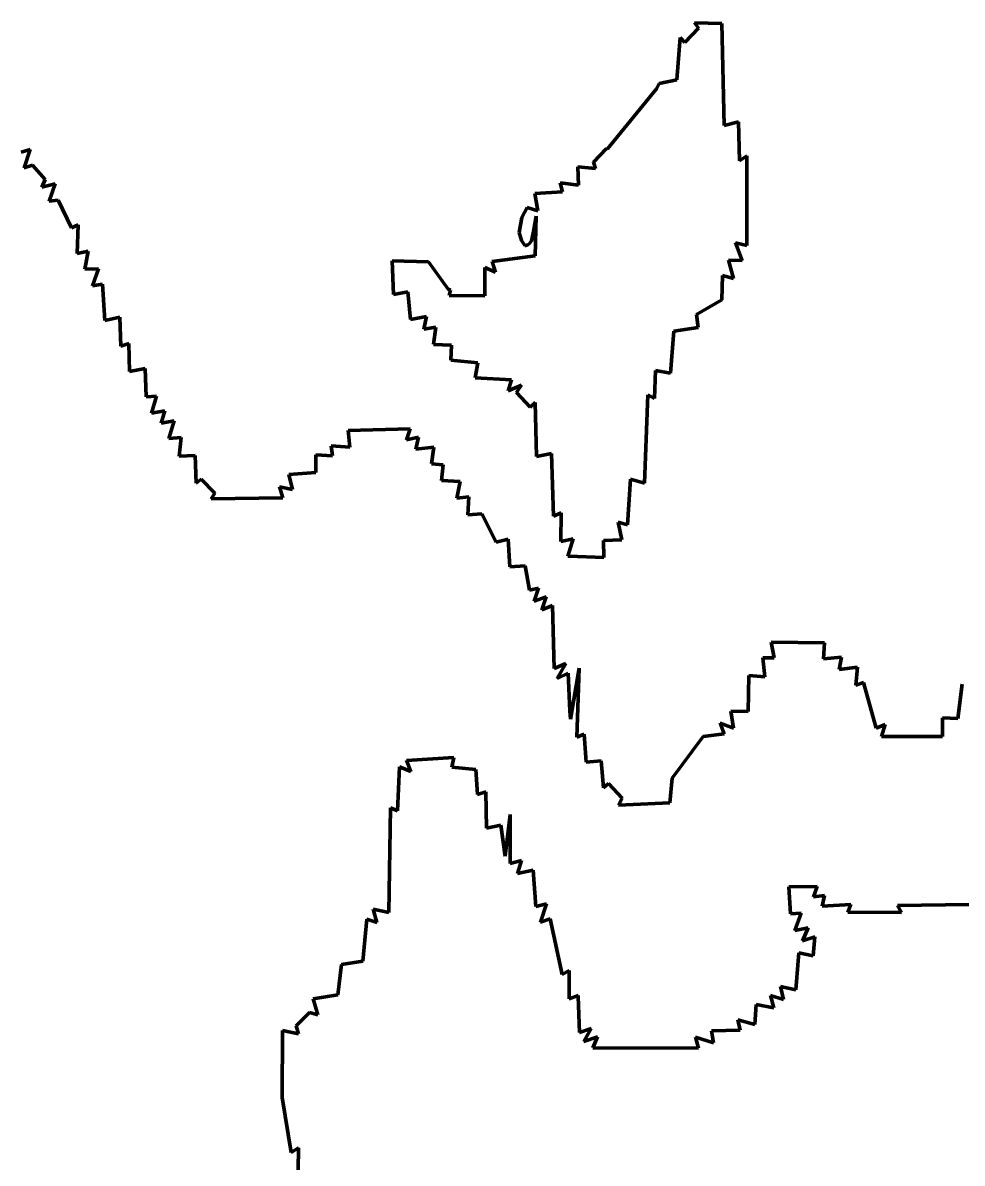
# Model space of a CAD drawing. Header units: millimetres. Extents: x 0 to 11.1, y 0 to 11.1.
# Drawn here: x 2.111 to 3.651, y 3.152 to 5.021 of the extents above; entities that cross this region are included whole.
import ezdxf

# ---------------------------------------------------------------- set-up
doc = ezdxf.new("R2010")
doc.units = ezdxf.units.MM
doc.layers.add('color#000000ff', color=7, linetype='CONTINUOUS', lineweight=100)
doc.layers.add('color#ffffffff', color=7, linetype='CONTINUOUS', lineweight=100)

msp = doc.modelspace()

# ---------------------------------------------------------------- linework, layer by layer
at = {"layer": 'color#000000ff'}
for p, q in [((3.196, 4.9892), (3.2186, 5.0127)), ((3.2186, 5.0127), (3.2118, 5.0213)), ((3.2118, 5.0213), (3.2566, 5.0201)), ((3.2566, 5.0201), (3.2605, 4.8529)), ((3.1828, 4.9279), (3.1886, 4.9973)), ((3.1886, 4.9973), (3.196, 4.9892)), ((3.1498, 4.9133), (3.1542, 4.9217)), ((3.1542, 4.9217), (3.1828, 4.9279)), ((3.0694, 4.8148), (3.1498, 4.9133)), ((3.2605, 4.8529), (3.2841, 4.8591)), ((3.2841, 4.8591), (3.2857, 4.7952)), ((2.1086, 4.8092), (2.1231, 4.8136)), ((2.1231, 4.8136), (2.1135, 4.7834)), ((3.0467, 4.7929), (3.0676, 4.8153)), ((3.0676, 4.8153), (3.0694, 4.8148)), ((2.1135, 4.7834), (2.1267, 4.7882)), ((2.1267, 4.7882), (2.1477, 4.7646)), ((3.0219, 4.7553), (3.021, 4.7852)), ((3.021, 4.7852), (3.0497, 4.7825)), ((3.0497, 4.7825), (3.0467, 4.7929)), ((3.2857, 4.7952), (3.2976, 4.8031)), ((3.2976, 4.8031), (3.2979, 4.6565)), ((2.1477, 4.7646), (2.142, 4.7522)), ((2.142, 4.7522), (2.1641, 4.7574)), ((2.1641, 4.7574), (2.1541, 4.7292)), ((2.9959, 4.7443), (2.9917, 4.759)), ((2.9917, 4.759), (3.0219, 4.7553)), ((2.1541, 4.7292), (2.1692, 4.7305)), ((2.1692, 4.7305), (2.1908, 4.6853)), ((2.9501, 4.7416), (2.9959, 4.7443)), ((2.9553, 4.713), (2.9501, 4.7416)), ((2.9291, 4.702), (2.9379, 4.7187)), ((2.9379, 4.7187), (2.9553, 4.713)), ((2.9249, 4.6777), (2.9291, 4.702)), ((2.9527, 4.7046), (2.9482, 4.6792)), ((2.9507, 4.6396), (2.9527, 4.7046)), ((2.1908, 4.6853), (2.2016, 4.6904)), ((2.2016, 4.6904), (2.1999, 4.6433)), ((2.9285, 4.6645), (2.9249, 4.6777)), ((2.9482, 4.6792), (2.9446, 4.6638)), ((2.9338, 4.6561), (2.9285, 4.6645)), ((2.9357, 4.6564), (2.9338, 4.6561)), ((2.939, 4.6577), (2.9357, 4.6564)), ((2.9417, 4.6597), (2.939, 4.6577)), ((2.9446, 4.6638), (2.9417, 4.6597)), ((3.2979, 4.6565), (3.2792, 4.6605)), ((3.2792, 4.6605), (3.2899, 4.6318)), ((2.1999, 4.6433), (2.218, 4.6468)), ((2.218, 4.6468), (2.2125, 4.6176)), ((2.8805, 4.63), (2.9507, 4.6396)), ((2.2125, 4.6176), (2.2349, 4.6182)), ((2.2349, 4.6182), (2.2253, 4.5902)), ((2.7187, 4.5761), (2.7165, 4.631)), ((2.7165, 4.631), (2.776, 4.6295)), ((2.776, 4.6295), (2.8083, 4.5849)), ((2.8681, 4.5738), (2.8685, 4.6204)), ((2.8685, 4.6204), (2.8858, 4.6126)), ((2.8858, 4.6126), (2.8805, 4.63)), ((3.2899, 4.6318), (3.2677, 4.6323)), ((3.2677, 4.6323), (3.2761, 4.6023)), ((3.2579, 4.6074), (3.2567, 4.5673)), ((3.2761, 4.6023), (3.2579, 4.6074)), ((2.2253, 4.5902), (2.2417, 4.5928)), ((2.2417, 4.5928), (2.2455, 4.5335)), ((2.7419, 4.5805), (2.7187, 4.5761)), ((2.7467, 4.535), (2.7419, 4.5805)), ((2.8083, 4.5849), (2.8123, 4.5829)), ((2.8123, 4.5829), (2.8098, 4.5744)), ((2.8098, 4.5744), (2.8681, 4.5738)), ((3.2567, 4.5673), (3.2153, 4.5432)), ((3.2153, 4.5432), (3.2178, 4.5219)), ((2.2455, 4.5335), (2.2702, 4.5387)), ((2.2702, 4.5387), (2.272, 4.4916)), ((2.7729, 4.5401), (2.7467, 4.535)), ((2.7684, 4.5194), (2.7729, 4.5401)), ((2.7881, 4.5224), (2.7684, 4.5194)), ((2.7843, 4.4939), (2.7881, 4.5224)), ((3.1782, 4.5157), (3.1728, 4.4472)), ((3.2178, 4.5219), (3.1782, 4.5157)), ((2.272, 4.4916), (2.2846, 4.4956)), ((2.2846, 4.4956), (2.2861, 4.45)), ((2.8135, 4.4929), (2.7843, 4.4939)), ((2.8125, 4.4684), (2.8135, 4.4929)), ((2.8567, 4.4638), (2.8125, 4.4684)), ((2.2861, 4.45), (2.3114, 4.4547)), ((2.3114, 4.4547), (2.313, 4.4082)), ((2.8523, 4.4395), (2.8567, 4.4638)), ((3.1482, 4.4517), (3.1465, 4.4055)), ((3.1728, 4.4472), (3.1482, 4.4517)), ((2.9119, 4.4361), (2.8523, 4.4395)), ((2.9068, 4.4184), (2.9119, 4.4361)), ((2.9287, 4.4277), (2.9068, 4.4184)), ((2.9204, 4.4157), (2.9287, 4.4277)), ((2.9424, 4.3913), (2.9204, 4.4157)), ((3.1353, 4.4118), (3.13, 4.2668)), ((3.1465, 4.4055), (3.1353, 4.4118)), ((2.313, 4.4082), (2.3301, 4.4092)), ((2.3301, 4.4092), (2.3222, 4.3817)), ((2.9509, 4.3991), (2.9424, 4.3913)), ((2.953, 4.3107), (2.9509, 4.3991)), ((2.3222, 4.3817), (2.3436, 4.3852)), ((2.3436, 4.3852), (2.338, 4.3654)), ((2.338, 4.3654), (2.3589, 4.3691)), ((2.3589, 4.3691), (2.3502, 4.3402)), ((2.6446, 4.3529), (2.7462, 4.3558)), ((2.7462, 4.3558), (2.7398, 4.3379)), ((2.3502, 4.3402), (2.3706, 4.3417)), ((2.3706, 4.3417), (2.3675, 4.311)), ((2.647, 4.3257), (2.6446, 4.3529)), ((2.7398, 4.3379), (2.7596, 4.3422)), ((2.7596, 4.3422), (2.7553, 4.3228)), ((2.6186, 4.3114), (2.6163, 4.3282)), ((2.6163, 4.3282), (2.647, 4.3257)), ((2.7553, 4.3228), (2.7845, 4.3259)), ((2.7845, 4.3259), (2.7809, 4.2988)), ((2.3675, 4.311), (2.3936, 4.3124)), ((2.3936, 4.3124), (2.3953, 4.2668)), ((2.5916, 4.2846), (2.5915, 4.3134)), ((2.5915, 4.3134), (2.6186, 4.3114)), ((2.7809, 4.2988), (2.7999, 4.2971)), ((2.9778, 4.3155), (2.953, 4.3107)), ((2.9809, 4.2126), (2.9778, 4.3155)), ((2.5472, 4.2812), (2.5916, 4.2846)), ((2.5529, 4.2567), (2.5472, 4.2812)), ((2.7999, 4.2971), (2.7971, 4.2711)), ((2.3953, 4.2668), (2.4035, 4.2736)), ((2.4035, 4.2736), (2.4259, 4.2504)), ((2.7971, 4.2711), (2.8279, 4.2696)), ((2.8279, 4.2696), (2.8227, 4.242)), ((3.1069, 4.2733), (3.1024, 4.1985)), ((3.13, 4.2668), (3.1069, 4.2733)), ((2.4259, 4.2504), (2.4198, 4.2413)), ((2.4198, 4.2413), (2.537, 4.243)), ((2.537, 4.243), (2.532, 4.2607)), ((2.532, 4.2607), (2.5529, 4.2567)), ((2.8227, 4.242), (2.842, 4.2446)), ((2.842, 4.2446), (2.8406, 4.2151)), ((2.8406, 4.2151), (2.8632, 4.2167)), ((2.8632, 4.2167), (2.8867, 4.1703)), ((2.9937, 4.2185), (2.9809, 4.2126)), ((2.993, 4.1714), (2.9937, 4.2185)), ((3.1024, 4.1985), (3.0869, 4.2031)), ((3.0869, 4.2031), (3.0928, 4.1741)), ((2.8867, 4.1703), (2.9066, 4.1753)), ((2.9066, 4.1753), (2.9096, 4.1298)), ((3.0133, 4.1754), (2.993, 4.1714)), ((3.0043, 4.1471), (3.0133, 4.1754)), ((3.0928, 4.1741), (3.0626, 4.1729)), ((3.0626, 4.1729), (3.0636, 4.145)), ((2.9096, 4.1298), (2.9346, 4.1314)), ((2.9346, 4.1314), (2.9415, 4.0916)), ((3.0059, 4.1471), (3.0043, 4.1471)), ((3.0636, 4.145), (3.0059, 4.1471)), ((2.9415, 4.0916), (2.9561, 4.0946)), ((2.9561, 4.0946), (2.9491, 4.0734)), ((2.9491, 4.0734), (2.9688, 4.0803)), ((2.9688, 4.0803), (2.9618, 4.0594)), ((2.9618, 4.0594), (2.9793, 4.0664)), ((2.9793, 4.0664), (2.9821, 3.963)), ((3.3424, 3.9806), (3.3378, 4.0062)), ((3.3378, 4.0062), (3.4249, 4.0052)), ((3.4249, 4.0052), (3.4233, 3.9791)), ((3.4233, 3.9791), (3.453, 3.9815)), ((3.453, 3.9815), (3.4494, 3.9617)), ((2.9821, 3.963), (3.0009, 3.9713)), ((3.0009, 3.9713), (2.987, 3.947)), ((3.0086, 3.8799), (3.0232, 3.9637)), ((3.0232, 3.9637), (3.0194, 3.8505)), ((3.3271, 3.9492), (3.3241, 3.9807)), ((3.3241, 3.9807), (3.3424, 3.9806)), ((3.4494, 3.9617), (3.4791, 3.9655)), ((3.4791, 3.9655), (3.4762, 3.9356)), ((2.987, 3.947), (3.0048, 3.9554)), ((3.0048, 3.9554), (3.0079, 3.8937)), ((3.2998, 3.8924), (3.301, 3.9518)), ((3.301, 3.9518), (3.3271, 3.9492)), ((3.4762, 3.9356), (3.489, 3.9401)), ((3.489, 3.9401), (3.5096, 3.8652)), ((3.6437, 3.881), (3.6508, 3.9373)), ((3.0079, 3.8937), (3.0086, 3.8799)), ((3.2759, 3.8656), (3.2715, 3.893)), ((3.2715, 3.893), (3.2998, 3.8924)), ((3.2604, 3.8558), (3.2543, 3.8733)), ((3.2543, 3.8733), (3.2759, 3.8656)), ((3.5096, 3.8652), (3.5248, 3.8714)), ((3.5248, 3.8714), (3.5184, 3.8519)), ((3.6187, 3.8517), (3.6184, 3.8825)), ((3.6184, 3.8825), (3.6437, 3.881)), ((3.0194, 3.8505), (3.0313, 3.8554)), ((3.0313, 3.8554), (3.0344, 3.8097)), ((3.1753, 3.7832), (3.226, 3.8515)), ((3.226, 3.8515), (3.2604, 3.8558)), ((3.5184, 3.8519), (3.6187, 3.8517)), ((2.8176, 3.8173), (2.7398, 3.8126)), ((2.8141, 3.8015), (2.8176, 3.8173)), ((2.7284, 3.8022), (2.7251, 3.73)), ((2.747, 3.7941), (2.7284, 3.8022)), ((2.7398, 3.8126), (2.747, 3.7941)), ((2.8534, 3.7978), (2.8141, 3.8015)), ((2.8564, 3.7564), (2.8534, 3.7978)), ((3.0344, 3.8097), (3.0593, 3.8117)), ((3.0593, 3.8117), (3.063, 3.7675)), ((3.1717, 3.743), (3.1753, 3.7832)), ((2.8702, 3.7608), (2.8564, 3.7564)), ((2.871, 3.7013), (2.8702, 3.7608)), ((3.063, 3.7675), (3.071, 3.7746)), ((3.071, 3.7746), (3.0937, 3.7505)), ((3.0937, 3.7505), (3.0874, 3.7394)), ((3.0874, 3.7394), (3.1717, 3.743)), ((2.7135, 3.7349), (2.7108, 3.563)), ((2.7251, 3.73), (2.7135, 3.7349)), ((2.91, 3.7239), (2.9017, 3.6558)), ((2.9099, 3.6433), (2.91, 3.7239)), ((2.8946, 3.7066), (2.871, 3.7013)), ((2.9017, 3.6558), (2.8946, 3.7066)), ((2.9286, 3.6483), (2.9099, 3.6433)), ((2.9221, 3.6269), (2.9286, 3.6483)), ((2.9477, 3.6324), (2.9221, 3.6269)), ((2.9519, 3.5731), (2.9477, 3.6324)), ((3.4129, 3.6061), (3.3669, 3.6051)), ((3.3669, 3.6051), (3.3693, 3.5608)), ((3.4071, 3.589), (3.4129, 3.6061)), ((3.425, 3.591), (3.4071, 3.589)), ((3.4213, 3.5735), (3.425, 3.591)), ((2.9697, 3.5773), (2.9519, 3.5731)), ((2.9595, 3.5474), (2.9697, 3.5773)), ((3.4683, 3.5766), (3.4213, 3.5735)), ((3.4632, 3.5638), (3.4683, 3.5766)), ((3.6629, 3.5763), (3.5447, 3.5748)), ((3.5447, 3.5748), (3.5514, 3.5632)), ((2.6748, 3.5521), (2.6685, 3.4834)), ((2.6913, 3.5469), (2.6748, 3.5521)), ((2.7108, 3.563), (2.6854, 3.5689)), ((2.6854, 3.5689), (2.6913, 3.5469)), ((2.9757, 3.5529), (2.9595, 3.5474)), ((2.9953, 3.4614), (2.9757, 3.5529)), ((3.3693, 3.5608), (3.3866, 3.5619)), ((3.3866, 3.5619), (3.3765, 3.534)), ((3.5514, 3.5632), (3.4632, 3.5638)), ((3.3765, 3.534), (3.3984, 3.5379)), ((3.3984, 3.5379), (3.3891, 3.5168)), ((3.3891, 3.5168), (3.409, 3.5235)), ((3.409, 3.5235), (3.4064, 3.4921)), ((3.3833, 3.4969), (3.3782, 3.4366)), ((3.4064, 3.4921), (3.3833, 3.4969)), ((2.6333, 3.4782), (2.6276, 3.4285)), ((2.6685, 3.4834), (2.6333, 3.4782)), ((3.0068, 3.4682), (2.9953, 3.4614)), ((3.0066, 3.4218), (3.0068, 3.4682)), ((3.3782, 3.4366), (3.353, 3.4418)), ((3.353, 3.4418), (3.3577, 3.4204)), ((2.6276, 3.4285), (2.5868, 3.4219)), ((2.5868, 3.4219), (2.5945, 3.3953)), ((3.0215, 3.4273), (3.0066, 3.4218)), ((3.0216, 3.4257), (3.0215, 3.4273)), ((3.0235, 3.3666), (3.0216, 3.4257)), ((3.3577, 3.4204), (3.3368, 3.4272)), ((3.3368, 3.4272), (3.3419, 3.4072)), ((3.3131, 3.4122), (3.3108, 3.3797)), ((3.3419, 3.4072), (3.3131, 3.4122)), ((2.581, 3.3995), (2.5589, 3.3773)), ((2.5945, 3.3953), (2.581, 3.3995)), ((3.3108, 3.3797), (3.2832, 3.3871)), ((3.2832, 3.3871), (3.287, 3.3703)), ((2.5367, 3.3698), (2.5361, 3.26)), ((2.563, 3.3643), (2.5367, 3.3698)), ((2.5589, 3.3773), (2.563, 3.3643)), ((3.0424, 3.373), (3.0235, 3.3666)), ((3.0305, 3.3518), (3.0424, 3.373)), ((3.287, 3.3703), (3.2398, 3.3691)), ((3.2398, 3.3691), (3.2433, 3.3494)), ((3.0533, 3.3594), (3.0305, 3.3518)), ((3.0454, 3.3412), (3.0533, 3.3594)), ((3.2433, 3.3494), (3.2135, 3.3592)), ((3.2135, 3.3592), (3.2185, 3.3407)), ((3.2185, 3.3407), (3.0454, 3.3412)), ((2.5361, 3.26), (2.5509, 3.17)), ((2.5509, 3.17), (2.5628, 3.1776)), ((2.5628, 3.1776), (2.5618, 3.1009))]:
    msp.add_line(p, q, dxfattribs=at)
at = {"layer": 'color#ffffffff'}
for p, q in [((3.2186, 5.0127), (3.196, 4.9892)), ((3.2566, 5.0201), (3.2118, 5.0213)), ((3.2118, 5.0213), (3.2186, 5.0127)), ((3.2605, 4.8529), (3.2566, 5.0201)), ((3.1886, 4.9973), (3.1828, 4.9279)), ((3.196, 4.9892), (3.1886, 4.9973)), ((3.1542, 4.9217), (3.1498, 4.9133)), ((3.1828, 4.9279), (3.1542, 4.9217)), ((3.1498, 4.9133), (3.0694, 4.8148)), ((3.2841, 4.8591), (3.2605, 4.8529)), ((3.2857, 4.7952), (3.2841, 4.8591)), ((2.1231, 4.8136), (2.1086, 4.8092)), ((2.1135, 4.7834), (2.1231, 4.8136)), ((3.0676, 4.8153), (3.0467, 4.7929)), ((3.0694, 4.8148), (3.0676, 4.8153)), ((2.1267, 4.7882), (2.1135, 4.7834)), ((2.1477, 4.7646), (2.1267, 4.7882)), ((3.0497, 4.7825), (3.021, 4.7852)), ((3.021, 4.7852), (3.0219, 4.7553)), ((3.0467, 4.7929), (3.0497, 4.7825)), ((3.2976, 4.8031), (3.2857, 4.7952)), ((3.2979, 4.6565), (3.2976, 4.8031)), ((2.142, 4.7522), (2.1477, 4.7646)), ((2.1641, 4.7574), (2.142, 4.7522)), ((2.1541, 4.7292), (2.1641, 4.7574)), ((3.0219, 4.7553), (2.9917, 4.759)), ((2.9917, 4.759), (2.9959, 4.7443)), ((2.1692, 4.7305), (2.1541, 4.7292)), ((2.1908, 4.6853), (2.1692, 4.7305)), ((2.9959, 4.7443), (2.9501, 4.7416)), ((2.9501, 4.7416), (2.9553, 4.713)), ((2.9379, 4.7187), (2.9291, 4.702)), ((2.9553, 4.713), (2.9379, 4.7187)), ((2.9291, 4.702), (2.9249, 4.6777)), ((2.9482, 4.6792), (2.9527, 4.7046)), ((2.9527, 4.7046), (2.9507, 4.6396)), ((2.2016, 4.6904), (2.1908, 4.6853)), ((2.1999, 4.6433), (2.2016, 4.6904)), ((2.9249, 4.6777), (2.9285, 4.6645)), ((2.9446, 4.6638), (2.9482, 4.6792)), ((2.9285, 4.6645), (2.9338, 4.6561)), ((2.9338, 4.6561), (2.9357, 4.6564)), ((2.9357, 4.6564), (2.939, 4.6577)), ((2.939, 4.6577), (2.9417, 4.6597)), ((2.9417, 4.6597), (2.9446, 4.6638)), ((3.2899, 4.6318), (3.2792, 4.6605)), ((3.2792, 4.6605), (3.2979, 4.6565)), ((2.218, 4.6468), (2.1999, 4.6433)), ((2.2125, 4.6176), (2.218, 4.6468)), ((2.9507, 4.6396), (2.8805, 4.63)), ((2.2349, 4.6182), (2.2125, 4.6176)), ((2.2253, 4.5902), (2.2349, 4.6182)), ((2.776, 4.6295), (2.7165, 4.631)), ((2.7165, 4.631), (2.7187, 4.5761)), ((2.8083, 4.5849), (2.776, 4.6295)), ((2.8685, 4.6204), (2.8681, 4.5738)), ((2.8858, 4.6126), (2.8685, 4.6204)), ((2.8805, 4.63), (2.8858, 4.6126)), ((3.2761, 4.6023), (3.2677, 4.6323)), ((3.2677, 4.6323), (3.2899, 4.6318)), ((3.2567, 4.5673), (3.2579, 4.6074)), ((3.2579, 4.6074), (3.2761, 4.6023)), ((2.2417, 4.5928), (2.2253, 4.5902)), ((2.2455, 4.5335), (2.2417, 4.5928)), ((2.7187, 4.5761), (2.7419, 4.5805)), ((2.7419, 4.5805), (2.7467, 4.535)), ((2.8123, 4.5829), (2.8083, 4.5849)), ((2.8098, 4.5744), (2.8123, 4.5829)), ((2.8681, 4.5738), (2.8098, 4.5744)), ((3.2153, 4.5432), (3.2567, 4.5673)), ((3.2178, 4.5219), (3.2153, 4.5432)), ((2.2702, 4.5387), (2.2455, 4.5335)), ((2.272, 4.4916), (2.2702, 4.5387)), ((2.7467, 4.535), (2.7729, 4.5401)), ((2.7729, 4.5401), (2.7684, 4.5194)), ((2.7684, 4.5194), (2.7881, 4.5224)), ((2.7881, 4.5224), (2.7843, 4.4939)), ((3.1728, 4.4472), (3.1782, 4.5157)), ((3.1782, 4.5157), (3.2178, 4.5219)), ((2.2846, 4.4956), (2.272, 4.4916)), ((2.2861, 4.45), (2.2846, 4.4956)), ((2.7843, 4.4939), (2.8135, 4.4929)), ((2.8135, 4.4929), (2.8125, 4.4684)), ((2.8125, 4.4684), (2.8567, 4.4638)), ((2.3114, 4.4547), (2.2861, 4.45)), ((2.313, 4.4082), (2.3114, 4.4547)), ((2.8567, 4.4638), (2.8523, 4.4395)), ((3.1465, 4.4055), (3.1482, 4.4517)), ((3.1482, 4.4517), (3.1728, 4.4472)), ((2.8523, 4.4395), (2.9119, 4.4361)), ((2.9119, 4.4361), (2.9068, 4.4184)), ((2.9068, 4.4184), (2.9287, 4.4277)), ((2.9287, 4.4277), (2.9204, 4.4157)), ((2.9204, 4.4157), (2.9424, 4.3913)), ((3.13, 4.2668), (3.1353, 4.4118)), ((3.1353, 4.4118), (3.1465, 4.4055)), ((2.3301, 4.4092), (2.313, 4.4082)), ((2.3222, 4.3817), (2.3301, 4.4092)), ((2.9424, 4.3913), (2.9509, 4.3991)), ((2.9509, 4.3991), (2.953, 4.3107)), ((2.3436, 4.3852), (2.3222, 4.3817)), ((2.338, 4.3654), (2.3436, 4.3852)), ((2.3589, 4.3691), (2.338, 4.3654)), ((2.3502, 4.3402), (2.3589, 4.3691)), ((2.7462, 4.3558), (2.6446, 4.3529)), ((2.7398, 4.3379), (2.7462, 4.3558)), ((2.3706, 4.3417), (2.3502, 4.3402)), ((2.3675, 4.311), (2.3706, 4.3417)), ((2.6446, 4.3529), (2.647, 4.3257)), ((2.7596, 4.3422), (2.7398, 4.3379)), ((2.7553, 4.3228), (2.7596, 4.3422)), ((2.647, 4.3257), (2.6163, 4.3282)), ((2.6163, 4.3282), (2.6186, 4.3114)), ((2.7845, 4.3259), (2.7553, 4.3228)), ((2.7809, 4.2988), (2.7845, 4.3259)), ((2.3936, 4.3124), (2.3675, 4.311)), ((2.3953, 4.2668), (2.3936, 4.3124)), ((2.6186, 4.3114), (2.5915, 4.3134)), ((2.5915, 4.3134), (2.5916, 4.2846)), ((2.7999, 4.2971), (2.7809, 4.2988)), ((2.953, 4.3107), (2.9778, 4.3155)), ((2.9778, 4.3155), (2.9809, 4.2126)), ((2.5916, 4.2846), (2.5472, 4.2812)), ((2.5472, 4.2812), (2.5529, 4.2567)), ((2.7971, 4.2711), (2.7999, 4.2971)), ((2.4035, 4.2736), (2.3953, 4.2668)), ((2.4259, 4.2504), (2.4035, 4.2736)), ((2.8279, 4.2696), (2.7971, 4.2711)), ((2.8227, 4.242), (2.8279, 4.2696)), ((3.1024, 4.1985), (3.1069, 4.2733)), ((3.1069, 4.2733), (3.13, 4.2668)), ((2.4198, 4.2413), (2.4259, 4.2504)), ((2.537, 4.243), (2.4198, 4.2413)), ((2.5529, 4.2567), (2.532, 4.2607)), ((2.532, 4.2607), (2.537, 4.243)), ((2.842, 4.2446), (2.8227, 4.242)), ((2.8406, 4.2151), (2.842, 4.2446)), ((2.8632, 4.2167), (2.8406, 4.2151)), ((2.8867, 4.1703), (2.8632, 4.2167)), ((2.9809, 4.2126), (2.9937, 4.2185)), ((2.9937, 4.2185), (2.993, 4.1714)), ((3.0928, 4.1741), (3.0869, 4.2031)), ((3.0869, 4.2031), (3.1024, 4.1985)), ((2.9066, 4.1753), (2.8867, 4.1703)), ((2.9096, 4.1298), (2.9066, 4.1753)), ((2.993, 4.1714), (3.0133, 4.1754)), ((3.0133, 4.1754), (3.0043, 4.1471)), ((3.0626, 4.1729), (3.0928, 4.1741)), ((3.0636, 4.145), (3.0626, 4.1729)), ((2.9346, 4.1314), (2.9096, 4.1298)), ((2.9415, 4.0916), (2.9346, 4.1314)), ((3.0043, 4.1471), (3.0059, 4.1471)), ((3.0059, 4.1471), (3.0636, 4.145)), ((2.9561, 4.0946), (2.9415, 4.0916)), ((2.9491, 4.0734), (2.9561, 4.0946)), ((2.9688, 4.0803), (2.9491, 4.0734)), ((2.9618, 4.0594), (2.9688, 4.0803)), ((2.9793, 4.0664), (2.9618, 4.0594)), ((2.9821, 3.963), (2.9793, 4.0664)), ((3.4249, 4.0052), (3.3378, 4.0062)), ((3.3378, 4.0062), (3.3424, 3.9806)), ((3.4233, 3.9791), (3.4249, 4.0052)), ((3.453, 3.9815), (3.4233, 3.9791)), ((3.4494, 3.9617), (3.453, 3.9815)), ((3.0009, 3.9713), (2.9821, 3.963)), ((2.987, 3.947), (3.0009, 3.9713)), ((3.0232, 3.9637), (3.0086, 3.8799)), ((3.0194, 3.8505), (3.0232, 3.9637)), ((3.3424, 3.9806), (3.3241, 3.9807)), ((3.3241, 3.9807), (3.3271, 3.9492)), ((3.4791, 3.9655), (3.4494, 3.9617)), ((3.4762, 3.9356), (3.4791, 3.9655)), ((3.0048, 3.9554), (2.987, 3.947)), ((3.0079, 3.8937), (3.0048, 3.9554)), ((3.301, 3.9518), (3.2998, 3.8924)), ((3.3271, 3.9492), (3.301, 3.9518)), ((3.489, 3.9401), (3.4762, 3.9356)), ((3.5096, 3.8652), (3.489, 3.9401)), ((3.6508, 3.9373), (3.6437, 3.881)), ((3.0086, 3.8799), (3.0079, 3.8937)), ((3.2998, 3.8924), (3.2715, 3.893)), ((3.2715, 3.893), (3.2759, 3.8656)), ((3.2759, 3.8656), (3.2543, 3.8733)), ((3.2543, 3.8733), (3.2604, 3.8558)), ((3.5248, 3.8714), (3.5096, 3.8652)), ((3.5184, 3.8519), (3.5248, 3.8714)), ((3.6437, 3.881), (3.6184, 3.8825)), ((3.6184, 3.8825), (3.6187, 3.8517)), ((3.0313, 3.8554), (3.0194, 3.8505)), ((3.0344, 3.8097), (3.0313, 3.8554)), ((3.226, 3.8515), (3.1753, 3.7832)), ((3.2604, 3.8558), (3.226, 3.8515)), ((3.6187, 3.8517), (3.5184, 3.8519)), ((2.7398, 3.8126), (2.8176, 3.8173)), ((2.8176, 3.8173), (2.8141, 3.8015)), ((2.7251, 3.73), (2.7284, 3.8022)), ((2.7284, 3.8022), (2.747, 3.7941)), ((2.747, 3.7941), (2.7398, 3.8126)), ((2.8141, 3.8015), (2.8534, 3.7978)), ((2.8534, 3.7978), (2.8564, 3.7564)), ((3.0593, 3.8117), (3.0344, 3.8097)), ((3.063, 3.7675), (3.0593, 3.8117)), ((3.1753, 3.7832), (3.1717, 3.743)), ((2.8564, 3.7564), (2.8702, 3.7608)), ((2.8702, 3.7608), (2.871, 3.7013)), ((3.071, 3.7746), (3.063, 3.7675)), ((3.0937, 3.7505), (3.071, 3.7746)), ((3.0874, 3.7394), (3.0937, 3.7505)), ((3.1717, 3.743), (3.0874, 3.7394)), ((2.7108, 3.563), (2.7135, 3.7349)), ((2.7135, 3.7349), (2.7251, 3.73)), ((2.9017, 3.6558), (2.91, 3.7239)), ((2.91, 3.7239), (2.9099, 3.6433)), ((2.871, 3.7013), (2.8946, 3.7066)), ((2.8946, 3.7066), (2.9017, 3.6558)), ((2.9099, 3.6433), (2.9286, 3.6483)), ((2.9286, 3.6483), (2.9221, 3.6269)), ((2.9221, 3.6269), (2.9477, 3.6324)), ((2.9477, 3.6324), (2.9519, 3.5731)), ((3.3669, 3.6051), (3.4129, 3.6061)), ((3.3693, 3.5608), (3.3669, 3.6051)), ((3.4129, 3.6061), (3.4071, 3.589)), ((3.4071, 3.589), (3.425, 3.591)), ((3.425, 3.591), (3.4213, 3.5735)), ((2.9519, 3.5731), (2.9697, 3.5773)), ((2.9697, 3.5773), (2.9595, 3.5474)), ((3.4213, 3.5735), (3.4683, 3.5766)), ((3.4683, 3.5766), (3.4632, 3.5638)), ((3.5447, 3.5748), (3.6629, 3.5763)), ((3.5514, 3.5632), (3.5447, 3.5748)), ((2.6685, 3.4834), (2.6748, 3.5521)), ((2.6748, 3.5521), (2.6913, 3.5469)), ((2.6913, 3.5469), (2.6854, 3.5689)), ((2.6854, 3.5689), (2.7108, 3.563)), ((2.9595, 3.5474), (2.9757, 3.5529)), ((2.9757, 3.5529), (2.9953, 3.4614)), ((3.3866, 3.5619), (3.3693, 3.5608)), ((3.3765, 3.534), (3.3866, 3.5619)), ((3.4632, 3.5638), (3.5514, 3.5632)), ((3.3984, 3.5379), (3.3765, 3.534)), ((3.3891, 3.5168), (3.3984, 3.5379)), ((3.409, 3.5235), (3.3891, 3.5168)), ((3.4064, 3.4921), (3.409, 3.5235)), ((3.3782, 3.4366), (3.3833, 3.4969)), ((3.3833, 3.4969), (3.4064, 3.4921)), ((2.6276, 3.4285), (2.6333, 3.4782)), ((2.6333, 3.4782), (2.6685, 3.4834)), ((2.9953, 3.4614), (3.0068, 3.4682)), ((3.0068, 3.4682), (3.0066, 3.4218)), ((3.3577, 3.4204), (3.353, 3.4418)), ((3.353, 3.4418), (3.3782, 3.4366)), ((2.5868, 3.4219), (2.6276, 3.4285)), ((2.5945, 3.3953), (2.5868, 3.4219)), ((3.0066, 3.4218), (3.0215, 3.4273)), ((3.0215, 3.4273), (3.0216, 3.4257)), ((3.0216, 3.4257), (3.0235, 3.3666)), ((3.3419, 3.4072), (3.3368, 3.4272)), ((3.3368, 3.4272), (3.3577, 3.4204)), ((3.3108, 3.3797), (3.3131, 3.4122)), ((3.3131, 3.4122), (3.3419, 3.4072)), ((2.5589, 3.3773), (2.581, 3.3995)), ((2.581, 3.3995), (2.5945, 3.3953)), ((3.287, 3.3703), (3.2832, 3.3871)), ((3.2832, 3.3871), (3.3108, 3.3797)), ((2.5361, 3.26), (2.5367, 3.3698)), ((2.5367, 3.3698), (2.563, 3.3643)), ((2.563, 3.3643), (2.5589, 3.3773)), ((3.0235, 3.3666), (3.0424, 3.373)), ((3.0424, 3.373), (3.0305, 3.3518)), ((3.2398, 3.3691), (3.287, 3.3703)), ((3.2433, 3.3494), (3.2398, 3.3691)), ((3.0305, 3.3518), (3.0533, 3.3594)), ((3.0533, 3.3594), (3.0454, 3.3412)), ((3.2185, 3.3407), (3.2135, 3.3592)), ((3.2135, 3.3592), (3.2433, 3.3494)), ((3.0454, 3.3412), (3.2185, 3.3407)), ((2.5509, 3.17), (2.5361, 3.26)), ((2.5628, 3.1776), (2.5509, 3.17)), ((2.5618, 3.1009), (2.5628, 3.1776))]:
    msp.add_line(p, q, dxfattribs=at)

doc.saveas('drawing.dxf')
